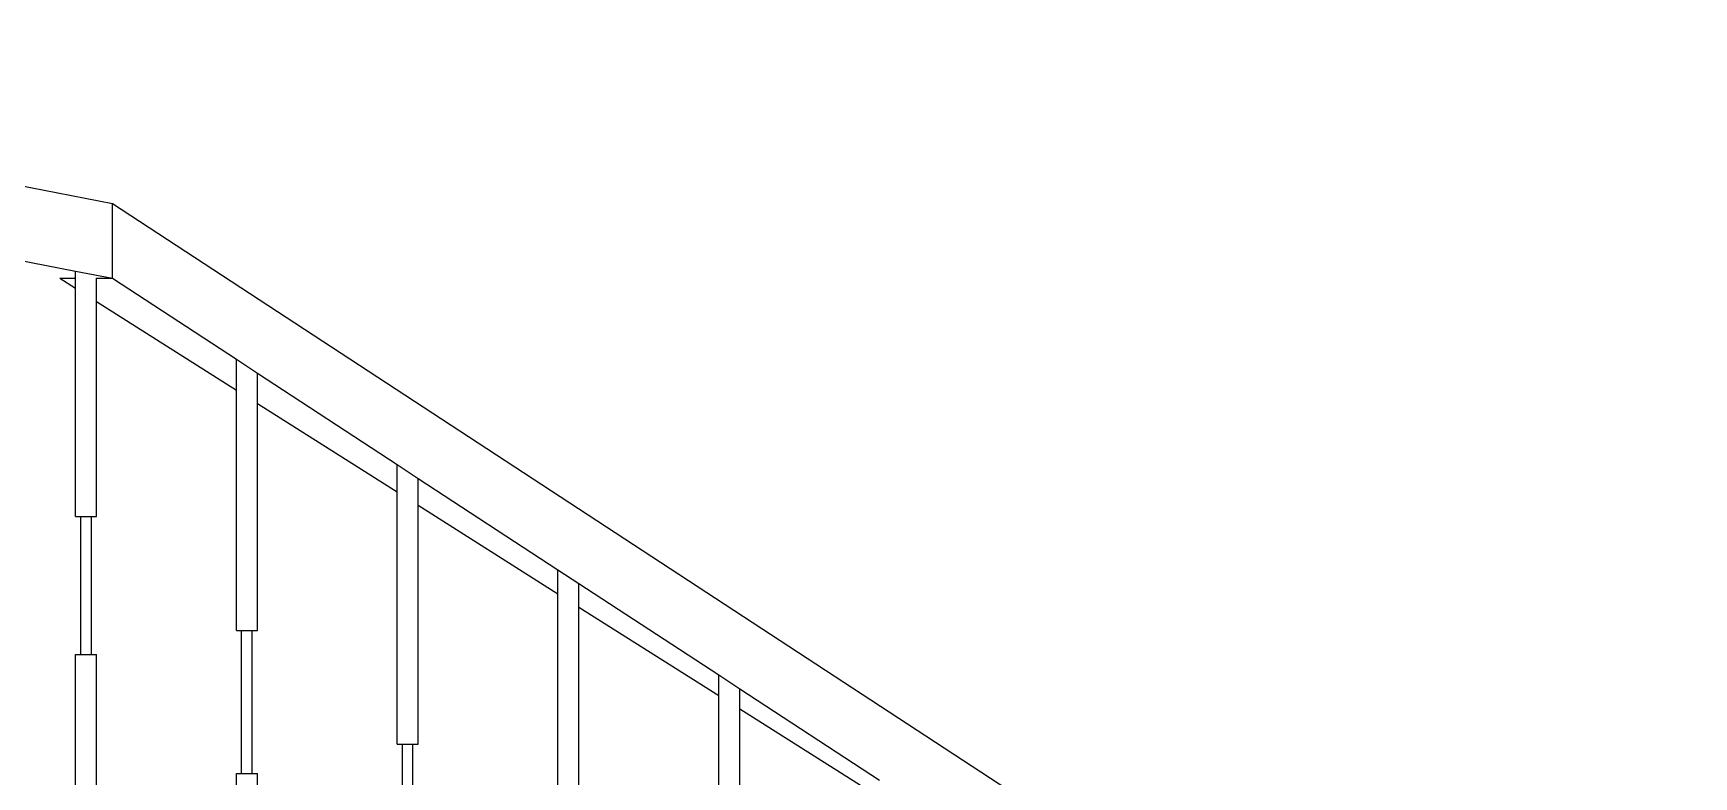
# Model space of a CAD drawing. Header units: millimetres. Extents: x 2232 to 85269, y -3593 to 5869.
# Drawn here: x 76933.7 to 77156.8, y 2184.8 to 2284.8 of the extents above; entities that cross this region are included whole.
import ezdxf

# ---------------------------------------------------------------- set-up
doc = ezdxf.new("R2010")
doc.units = ezdxf.units.MM
doc.layers.add('Standart', color=7, linetype='Continuous')

# ---------------------------------------------------------------- blocks, each defined once
blk = doc.blocks.new('IDE567Entity8359')
at = {"layer": 'Standart', "linetype": 'Continuous', "lineweight": -3}
h = blk.add_hatch(dxfattribs=at)
h.set_pattern_fill('ANSI33', color=171, scale=40, style=0)
h.set_pattern_definition([(45, (0, 0), (-7.07107, 7.07107), []), (45, (7.071, 0), (-7.07107, 7.07107), [5, -2.5])])
h.paths.add_polyline_path([(800.71, 223.9), (863.61, 223.9), (863.61, 206.51), (909, 206.51), (909, 174.12), (866.46, 182), (863.61, 191.51), (849.53, 194.35), (802.12, 206.44), (800.71, 208.9), (785, 210.87), (785, 241.29), (800.71, 241.29)])
blk = doc.blocks.new('IDE567Entity8939')
at = {"layer": 'Standart', "color": 134, "linetype": 'Continuous', "lineweight": -3}
blk.add_lwpolyline([(993.99, 200.86), (993.99, 238.02)], dxfattribs=at)
blk = doc.blocks.new('IDE567Entity8944')
at = {"layer": 'Standart', "color": 134, "linetype": 'Continuous', "lineweight": -3}
blk.add_lwpolyline([(996.81, 200.86), (996.81, 236.23)], dxfattribs=at)
blk = doc.blocks.new('IDE567Entity8947')
at = {"layer": 'Standart', "color": 134, "linetype": 'Continuous', "lineweight": -3}
blk.add_lwpolyline([(972.39, 216.17), (972.39, 251.71)], dxfattribs=at)
blk = doc.blocks.new('IDE567Entity8952')
at = {"layer": 'Standart', "color": 134, "linetype": 'Continuous', "lineweight": -3}
blk.add_lwpolyline([(975.21, 216.17), (975.21, 249.92)], dxfattribs=at)
blk = doc.blocks.new('IDE567Entity8954')
at = {"layer": 'Standart', "color": 134, "linetype": 'Continuous', "lineweight": -3}
blk.add_lwpolyline([(951.49, 211.56), (951.49, 231.47)], dxfattribs=at)
blk = doc.blocks.new('IDE567Entity8955')
at = {"layer": 'Standart', "color": 134, "linetype": 'Continuous', "lineweight": -3}
blk.add_lwpolyline([(950.79, 231.47), (950.79, 265.4)], dxfattribs=at)
blk = doc.blocks.new('IDE567Entity8958')
at = {"layer": 'Standart', "color": 134, "linetype": 'Continuous', "lineweight": -3}
blk.add_lwpolyline([(952.91, 211.56), (952.91, 231.47)], dxfattribs=at)
blk = doc.blocks.new('IDE567Entity8959')
at = {"layer": 'Standart', "color": 134, "linetype": 'Continuous', "lineweight": -3}
blk.add_lwpolyline([(950.79, 231.47), (951.49, 231.47)], dxfattribs=at)
blk = doc.blocks.new('IDE567Entity8960')
at = {"layer": 'Standart', "color": 134, "linetype": 'Continuous', "lineweight": -3}
blk.add_lwpolyline([(953.61, 231.47), (953.61, 263.61)], dxfattribs=at)
blk = doc.blocks.new('IDE567Entity8961')
at = {"layer": 'Standart', "color": 134, "linetype": 'Continuous', "lineweight": -3}
blk.add_lwpolyline([(929.19, 189.12), (929.19, 227.56)], dxfattribs=at)
blk = doc.blocks.new('IDE567Entity8962')
at = {"layer": 'Standart', "color": 134, "linetype": 'Continuous', "lineweight": -3}
blk.add_lwpolyline([(929.89, 227.56), (929.89, 246.77)], dxfattribs=at)
blk = doc.blocks.new('IDE567Entity8963')
at = {"layer": 'Standart', "color": 134, "linetype": 'Continuous', "lineweight": -3}
blk.add_lwpolyline([(929.19, 246.77), (929.19, 279.09)], dxfattribs=at)
blk = doc.blocks.new('IDE567Entity8964')
at = {"layer": 'Standart', "color": 134, "linetype": 'Continuous', "lineweight": -3}
blk.add_lwpolyline([(929.19, 227.56), (929.89, 227.56)], dxfattribs=at)
blk = doc.blocks.new('IDE567Entity8965')
at = {"layer": 'Standart', "color": 134, "linetype": 'Continuous', "lineweight": -3}
blk.add_lwpolyline([(932.01, 189.12), (932.01, 227.56)], dxfattribs=at)
blk = doc.blocks.new('IDE567Entity8966')
at = {"layer": 'Standart', "color": 134, "linetype": 'Continuous', "lineweight": -3}
blk.add_lwpolyline([(931.31, 227.56), (931.31, 246.77)], dxfattribs=at)
blk = doc.blocks.new('IDE567Entity8967')
at = {"layer": 'Standart', "color": 134, "linetype": 'Continuous', "lineweight": -3}
blk.add_lwpolyline([(929.19, 246.77), (929.89, 246.77)], dxfattribs=at)
blk = doc.blocks.new('IDE567Entity8968')
at = {"layer": 'Standart', "color": 134, "linetype": 'Continuous', "lineweight": -3}
blk.add_lwpolyline([(932.01, 246.77), (932.01, 277.3)], dxfattribs=at)
blk = doc.blocks.new('IDE567Entity8969')
at = {"layer": 'Standart', "color": 134, "linetype": 'Continuous', "lineweight": -3}
blk.add_lwpolyline([(907.59, 206.51), (907.59, 243.56)], dxfattribs=at)
blk = doc.blocks.new('IDE567Entity8970')
at = {"layer": 'Standart', "color": 134, "linetype": 'Continuous', "lineweight": -3}
blk.add_lwpolyline([(908.29, 243.56), (908.29, 262.08)], dxfattribs=at)
blk = doc.blocks.new('IDE567Entity8971')
at = {"layer": 'Standart', "color": 134, "linetype": 'Continuous', "lineweight": -3}
blk.add_lwpolyline([(907.59, 262.08), (907.59, 292.78)], dxfattribs=at)
blk = doc.blocks.new('IDE567Entity8972')
at = {"layer": 'Standart', "color": 134, "linetype": 'Continuous', "lineweight": -3}
blk.add_lwpolyline([(907.59, 243.56), (908.29, 243.56)], dxfattribs=at)
blk = doc.blocks.new('IDE567Entity8973')
at = {"layer": 'Standart', "color": 134, "linetype": 'Continuous', "lineweight": -3}
blk.add_lwpolyline([(910.41, 206.51), (910.41, 243.56)], dxfattribs=at)
blk = doc.blocks.new('IDE567Entity8974')
at = {"layer": 'Standart', "color": 134, "linetype": 'Continuous', "lineweight": -3}
blk.add_lwpolyline([(909.71, 243.56), (909.71, 262.08)], dxfattribs=at)
blk = doc.blocks.new('IDE567Entity8975')
at = {"layer": 'Standart', "color": 134, "linetype": 'Continuous', "lineweight": -3}
blk.add_lwpolyline([(907.59, 262.08), (908.29, 262.08)], dxfattribs=at)
blk = doc.blocks.new('IDE567Entity8976')
at = {"layer": 'Standart', "color": 134, "linetype": 'Continuous', "lineweight": -3}
blk.add_lwpolyline([(910.41, 262.08), (910.41, 290.98)], dxfattribs=at)
blk = doc.blocks.new('IDE567Entity8977')
at = {"layer": 'Standart', "color": 134, "linetype": 'Continuous', "lineweight": -3}
blk.add_lwpolyline([(912.54, 294.12), (929.19, 283.22)], dxfattribs=at)
blk = doc.blocks.new('IDE567Entity8978')
at = {"layer": 'Standart', "color": 134, "linetype": 'Continuous', "lineweight": -3}
blk.add_lwpolyline([(905.46, 294.12), (907.59, 292.78)], dxfattribs=at)
blk = doc.blocks.new('IDE567Entity8979')
at = {"layer": 'Standart', "color": 134, "linetype": 'Continuous', "lineweight": -3}
blk.add_lwpolyline([(910.41, 290.98), (929.19, 279.09)], dxfattribs=at)
blk = doc.blocks.new('IDE567Entity8980')
at = {"layer": 'Standart', "color": 134, "linetype": 'Continuous', "lineweight": -3}
blk.add_lwpolyline([(932.01, 277.3), (950.79, 265.4)], dxfattribs=at)
blk = doc.blocks.new('IDE567Entity8981')
at = {"layer": 'Standart', "color": 134, "linetype": 'Continuous', "lineweight": -3}
blk.add_lwpolyline([(953.61, 263.61), (972.39, 251.71)], dxfattribs=at)
blk = doc.blocks.new('IDE567Entity8982')
at = {"layer": 'Standart', "color": 134, "linetype": 'Continuous', "lineweight": -3}
blk.add_lwpolyline([(975.21, 249.92), (993.99, 238.02)], dxfattribs=at)
blk = doc.blocks.new('IDE567Entity8983')
at = {"layer": 'Standart', "color": 134, "linetype": 'Continuous', "lineweight": -3}
blk.add_lwpolyline([(996.81, 236.23), (1015.59, 224.34)], dxfattribs=at)
blk = doc.blocks.new('IDE567Entity8989')
at = {"layer": 'Standart', "color": 134, "linetype": 'Continuous', "lineweight": -3}
blk.add_lwpolyline([(1125, 165), (912.54, 304.12)], dxfattribs=at)
blk = doc.blocks.new('IDE567Entity9032')
at = {"layer": 'Standart', "color": 134, "linetype": 'Continuous', "lineweight": -3}
blk.add_lwpolyline([(905.46, 294.12), (907.59, 294.12)], dxfattribs=at)
blk = doc.blocks.new('IDE567Entity9033')
at = {"layer": 'Standart', "color": 134, "linetype": 'Continuous', "lineweight": -3}
blk.add_lwpolyline([(910.41, 294.12), (912.54, 294.12)], dxfattribs=at)
blk = doc.blocks.new('IDE567Entity9035')
at = {"layer": 'Standart', "color": 134, "linetype": 'Continuous', "lineweight": -3}
blk.add_lwpolyline([(912.54, 304.12), (795, 327.06)], dxfattribs=at)
blk = doc.blocks.new('IDE567Entity9037')
at = {"layer": 'Standart', "color": 134, "linetype": 'Continuous', "lineweight": -3}
blk.add_lwpolyline([(912.54, 294.12), (912.54, 304.12)], dxfattribs=at)
blk = doc.blocks.new('IDE567Entity10411')
at = {"layer": 'Standart', "color": 134, "linetype": 'Continuous', "lineweight": -3}
blk.add_lwpolyline([(993.99, 238.02), (993.99, 240.79)], dxfattribs=at)
blk = doc.blocks.new('IDE567Entity10416')
at = {"layer": 'Standart', "color": 134, "linetype": 'Continuous', "lineweight": -3}
blk.add_lwpolyline([(996.81, 236.23), (996.81, 238.94)], dxfattribs=at)
blk = doc.blocks.new('IDE567Entity10417')
at = {"layer": 'Standart', "color": 134, "linetype": 'Continuous', "lineweight": -3}
blk.add_lwpolyline([(972.39, 251.71), (972.39, 254.93)], dxfattribs=at)
blk = doc.blocks.new('IDE567Entity10422')
at = {"layer": 'Standart', "color": 134, "linetype": 'Continuous', "lineweight": -3}
blk.add_lwpolyline([(975.21, 249.92), (975.21, 253.08)], dxfattribs=at)
blk = doc.blocks.new('IDE567Entity10423')
at = {"layer": 'Standart', "color": 134, "linetype": 'Continuous', "lineweight": -3}
blk.add_lwpolyline([(950.79, 265.4), (950.79, 269.07)], dxfattribs=at)
blk = doc.blocks.new('IDE567Entity10426')
at = {"layer": 'Standart', "color": 134, "linetype": 'Continuous', "lineweight": -3}
blk.add_lwpolyline([(951.49, 231.47), (952.91, 231.47)], dxfattribs=at)
blk = doc.blocks.new('IDE567Entity10427')
at = {"layer": 'Standart', "color": 134, "linetype": 'Continuous', "lineweight": -3}
blk.add_lwpolyline([(952.91, 231.47), (953.61, 231.47)], dxfattribs=at)
blk = doc.blocks.new('IDE567Entity10428')
at = {"layer": 'Standart', "color": 134, "linetype": 'Continuous', "lineweight": -3}
blk.add_lwpolyline([(953.61, 263.61), (953.61, 267.22)], dxfattribs=at)
blk = doc.blocks.new('IDE567Entity10429')
at = {"layer": 'Standart', "color": 134, "linetype": 'Continuous', "lineweight": -3}
blk.add_lwpolyline([(929.19, 279.09), (929.19, 283.22)], dxfattribs=at)
blk = doc.blocks.new('IDE567Entity10430')
at = {"layer": 'Standart', "color": 134, "linetype": 'Continuous', "lineweight": -3}
blk.add_lwpolyline([(929.89, 227.56), (931.31, 227.56)], dxfattribs=at)
blk = doc.blocks.new('IDE567Entity10431')
at = {"layer": 'Standart', "color": 134, "linetype": 'Continuous', "lineweight": -3}
blk.add_lwpolyline([(931.31, 227.56), (932.01, 227.56)], dxfattribs=at)
blk = doc.blocks.new('IDE567Entity10432')
at = {"layer": 'Standart', "color": 134, "linetype": 'Continuous', "lineweight": -3}
blk.add_lwpolyline([(929.89, 246.77), (931.31, 246.77)], dxfattribs=at)
blk = doc.blocks.new('IDE567Entity10433')
at = {"layer": 'Standart', "color": 134, "linetype": 'Continuous', "lineweight": -3}
blk.add_lwpolyline([(931.31, 246.77), (932.01, 246.77)], dxfattribs=at)
blk = doc.blocks.new('IDE567Entity10434')
at = {"layer": 'Standart', "color": 134, "linetype": 'Continuous', "lineweight": -3}
blk.add_lwpolyline([(932.01, 277.3), (932.01, 281.37)], dxfattribs=at)
blk = doc.blocks.new('IDE567Entity10435')
at = {"layer": 'Standart', "color": 134, "linetype": 'Continuous', "lineweight": -3}
blk.add_lwpolyline([(907.59, 292.78), (907.59, 294.12)], dxfattribs=at)
blk = doc.blocks.new('IDE567Entity10436')
at = {"layer": 'Standart', "color": 134, "linetype": 'Continuous', "lineweight": -3}
blk.add_lwpolyline([(907.59, 294.12), (907.59, 295.09)], dxfattribs=at)
blk = doc.blocks.new('IDE567Entity10437')
at = {"layer": 'Standart', "color": 134, "linetype": 'Continuous', "lineweight": -3}
blk.add_lwpolyline([(908.29, 243.56), (909.71, 243.56)], dxfattribs=at)
blk = doc.blocks.new('IDE567Entity10438')
at = {"layer": 'Standart', "color": 134, "linetype": 'Continuous', "lineweight": -3}
blk.add_lwpolyline([(909.71, 243.56), (910.41, 243.56)], dxfattribs=at)
blk = doc.blocks.new('IDE567Entity10439')
at = {"layer": 'Standart', "color": 134, "linetype": 'Continuous', "lineweight": -3}
blk.add_lwpolyline([(908.29, 262.08), (909.71, 262.08)], dxfattribs=at)
blk = doc.blocks.new('IDE567Entity10440')
at = {"layer": 'Standart', "color": 134, "linetype": 'Continuous', "lineweight": -3}
blk.add_lwpolyline([(909.71, 262.08), (910.41, 262.08)], dxfattribs=at)
blk = doc.blocks.new('IDE567Entity10441')
at = {"layer": 'Standart', "color": 134, "linetype": 'Continuous', "lineweight": -3}
blk.add_lwpolyline([(910.41, 290.98), (910.41, 294.12)], dxfattribs=at)
blk = doc.blocks.new('IDE567Entity10442')
at = {"layer": 'Standart', "color": 134, "linetype": 'Continuous', "lineweight": -3}
blk.add_lwpolyline([(929.19, 283.22), (932.01, 281.37)], dxfattribs=at)
blk = doc.blocks.new('IDE567Entity10443')
at = {"layer": 'Standart', "color": 134, "linetype": 'Continuous', "lineweight": -3}
blk.add_lwpolyline([(932.01, 281.37), (950.79, 269.07)], dxfattribs=at)
blk = doc.blocks.new('IDE567Entity10444')
at = {"layer": 'Standart', "color": 134, "linetype": 'Continuous', "lineweight": -3}
blk.add_lwpolyline([(950.79, 269.07), (953.61, 267.22)], dxfattribs=at)
blk = doc.blocks.new('IDE567Entity10445')
at = {"layer": 'Standart', "color": 134, "linetype": 'Continuous', "lineweight": -3}
blk.add_lwpolyline([(953.61, 267.22), (972.39, 254.93)], dxfattribs=at)
blk = doc.blocks.new('IDE567Entity10446')
at = {"layer": 'Standart', "color": 134, "linetype": 'Continuous', "lineweight": -3}
blk.add_lwpolyline([(972.39, 254.93), (975.21, 253.08)], dxfattribs=at)
blk = doc.blocks.new('IDE567Entity10447')
at = {"layer": 'Standart', "color": 134, "linetype": 'Continuous', "lineweight": -3}
blk.add_lwpolyline([(975.21, 253.08), (993.99, 240.79)], dxfattribs=at)
blk = doc.blocks.new('IDE567Entity10448')
at = {"layer": 'Standart', "color": 134, "linetype": 'Continuous', "lineweight": -3}
blk.add_lwpolyline([(993.99, 240.79), (996.81, 238.94)], dxfattribs=at)
blk = doc.blocks.new('IDE567Entity10449')
at = {"layer": 'Standart', "color": 134, "linetype": 'Continuous', "lineweight": -3}
blk.add_lwpolyline([(996.81, 238.94), (1015.59, 226.64)], dxfattribs=at)
blk = doc.blocks.new('IDE567Entity10490')
at = {"layer": 'Standart', "color": 134, "linetype": 'Continuous', "lineweight": -3}
blk.add_lwpolyline([(887.61, 298.99), (907.59, 295.09)], dxfattribs=at)
blk = doc.blocks.new('IDE567Entity10491')
at = {"layer": 'Standart', "color": 134, "linetype": 'Continuous', "lineweight": -3}
blk.add_lwpolyline([(907.59, 295.09), (912.54, 294.12)], dxfattribs=at)

msp = doc.modelspace()

# ---------------------------------------------------------------- block references
at = {"layer": 'Standart'}
for name in ['IDE567Entity9035', 'IDE567Entity8989', 'IDE567Entity9037', 'IDE567Entity10490', 'IDE567Entity8978', 'IDE567Entity9032', 'IDE567Entity10436', 'IDE567Entity10491', 'IDE567Entity10435', 'IDE567Entity9033', 'IDE567Entity10441', 'IDE567Entity8977', 'IDE567Entity8971', 'IDE567Entity8976', 'IDE567Entity8979', 'IDE567Entity10429', 'IDE567Entity10442', 'IDE567Entity10434', 'IDE567Entity10443', 'IDE567Entity8963', 'IDE567Entity8968', 'IDE567Entity8980', 'IDE567Entity10423', 'IDE567Entity10444', 'IDE567Entity10428', 'IDE567Entity10445', 'IDE567Entity8955', 'IDE567Entity8960', 'IDE567Entity8981', 'IDE567Entity8975', 'IDE567Entity8970', 'IDE567Entity10439', 'IDE567Entity8974', 'IDE567Entity10440', 'IDE567Entity10417', 'IDE567Entity10446', 'IDE567Entity8947', 'IDE567Entity10422', 'IDE567Entity10447', 'IDE567Entity8952', 'IDE567Entity8982', 'IDE567Entity8967', 'IDE567Entity8962', 'IDE567Entity10432', 'IDE567Entity8966', 'IDE567Entity10433', 'IDE567Entity8969', 'IDE567Entity8972', 'IDE567Entity10437', 'IDE567Entity10438', 'IDE567Entity8973', 'IDE567Entity8359', 'IDE567Entity10411', 'IDE567Entity10448', 'IDE567Entity8939', 'IDE567Entity10416', 'IDE567Entity10449', 'IDE567Entity8944', 'IDE567Entity8983', 'IDE567Entity8959', 'IDE567Entity8954', 'IDE567Entity10426', 'IDE567Entity8958', 'IDE567Entity10427', 'IDE567Entity8961', 'IDE567Entity8964', 'IDE567Entity10430', 'IDE567Entity10431', 'IDE567Entity8965']:
    msp.add_blockref(name, (76031.79, 1957.74), dxfattribs=at)

doc.saveas('drawing.dxf')
